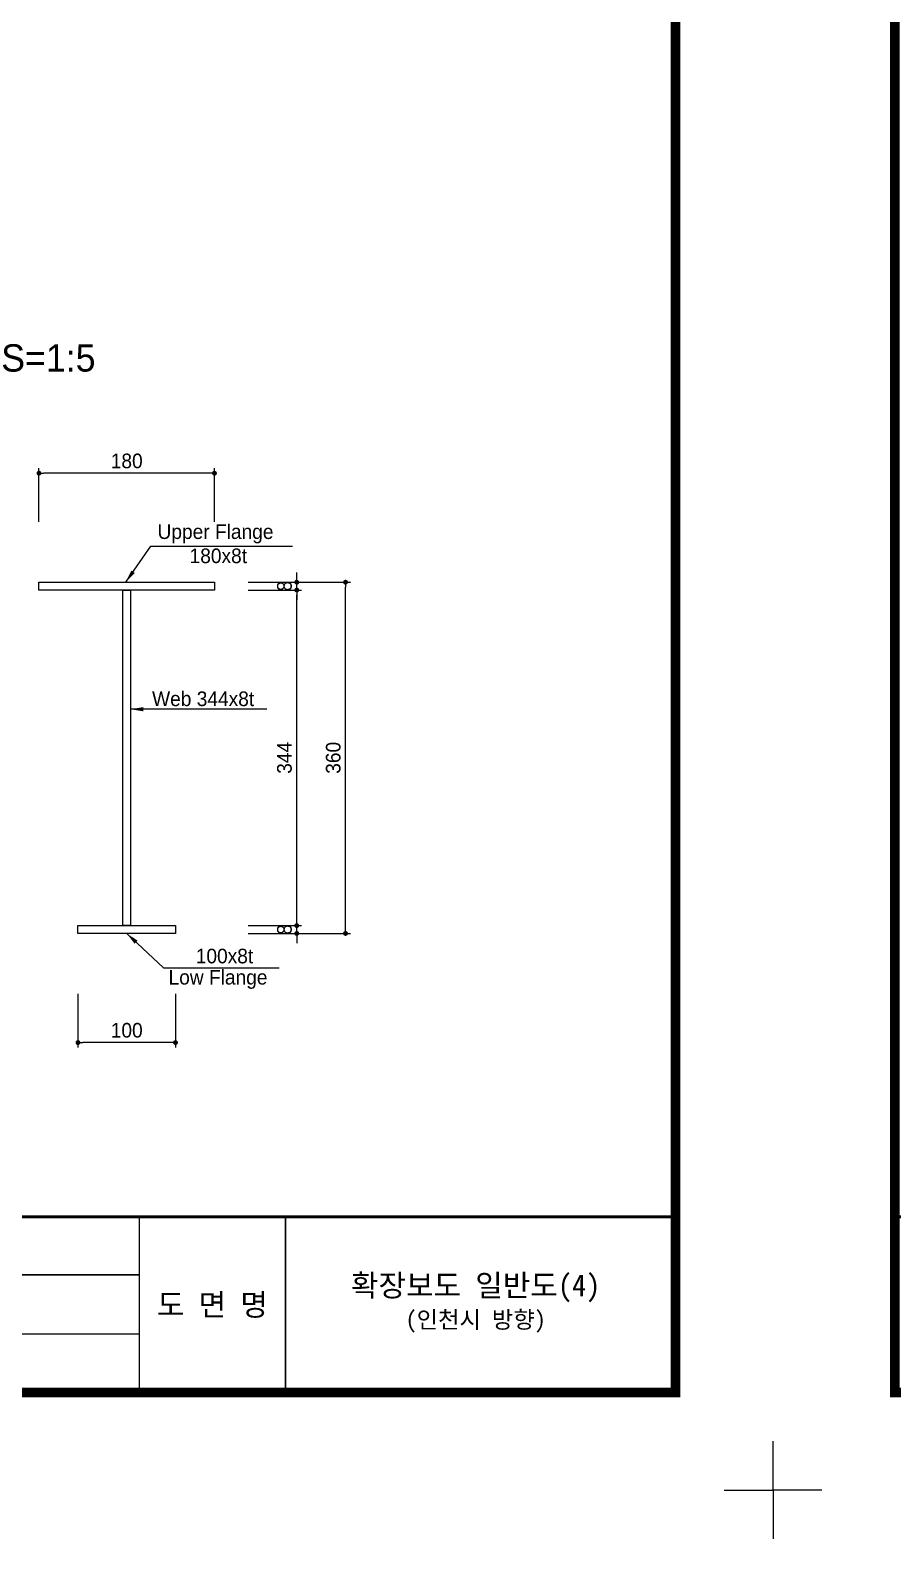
# Model space of a CAD drawing. Header units: millimetres. Extents: x 173610 to 224070, y -281283 to -269403.
# Drawn here: x 197316 to 199085, y -275443 to -272350 of the extents above; entities that cross this region are included whole.
import ezdxf
from ezdxf.enums import TextEntityAlignment as Align

# ---------------------------------------------------------------- set-up
doc = ezdxf.new("R2010")
doc.units = ezdxf.units.MM
for name, color, linetype in [('$.치수선-본선', 140, 'Continuous'), ('CX-BORD', 3, 'Continuous'), ('CX-BORD-LIN1', 4, 'Continuous'), ('CX-BORD-LIN2', 3, 'Continuous'), ('CX-BORD-TEX1', 7, 'Continuous'), ('CX-BORD-TEX2', 6, 'Continuous'), ('CX-BORD-TEX3', 4, 'Continuous'), ('CX-MISC', 2, 'Continuous'), ('CZ-TEX1', 6, 'Continuous'), ('DIM01', 1, 'Continuous'), ('DIML', 1, 'Continuous'), ('TEXT02', 6, 'Continuous'), ('난간기초', 4, 'Continuous')]:
    doc.layers.add(name, color=color, linetype=linetype)
doc.styles.add('MLTMHTXT', font='Dotum_1.TTF')
doc.styles.add('TB_BTXT', font='H2GTRE_1.TTF')
doc.styles.add('TB_TEXT', font='')
doc.styles.add('TEXT', font='Dotum_1.TTF')
doc.styles.add('돋움', font='Dotum_1.TTF')
doc.styles.get('TB_TEXT').set_extended_font_data('DotumChe')
doc.dimstyles.new('사본 일반도면_0100', dxfattribs={"dimtxt": 600, "dimasz": 200, "dimexe": 200, "dimexo": 0, "dimgap": 100, "dimtad": 1, "dimdec": 0, "dimlfac": 0.5, "dimzin": 0, "dimdsep": 46, "dimlunit": 6, "dimtxsty": 'TEXT', "dimblk": 'DOT', "dimcen": 0.09, "dimclrd": 1, "dimclre": 1, "dimclrt": 7, "dimadec": 8, "dimazin": 0, "dimtfac": 1, "dimtdec": 0, "dimtix": 1, "dimtmove": 2, "dimatfit": 3, "dimldrblk": 'DOT', "dimfxl": 200, "dimfrac": 2, "dimtolj": 1, "dimtzin": 0, "dimarcsym": 0})

# ---------------------------------------------------------------- blocks, each defined once
blk = doc.blocks.new('_Dot')
at = {"layer": 'DIML', "color": 140, "linetype": 'Continuous'}
blk.add_line((0, 0), (-1, 0), dxfattribs=at)
at = {"layer": 'DIML', "color": 140, "linetype": 'Continuous', "const_width": 0.5}
blk.add_lwpolyline([(-0.25, 0, 1), (0.25, 0, 1)], format="xyb", close=True, dxfattribs=at)
blk = doc.blocks.new('*D86')
at = {"layer": '$.치수선-본선', "color": 140, "lineweight": -2}
for p, q in [((197413.9, -274325.7), (197413.9, -274435.7)), ((197613.9, -274325.7), (197613.9, -274435.7)), ((197603.9, -274425.7), (197423.9, -274425.7))]:
    blk.add_line(p, q, dxfattribs=at)
at = {"layer": 'Defpoints', "color": 0}
for p in [(197413.9, -274325.7), (197613.9, -274325.7), (197413.9, -274425.7)]:
    blk.add_point(p, dxfattribs=at)
at = {"layer": '$.치수선-본선', "color": 140, "lineweight": -2, "xscale": 10, "yscale": 10, "zscale": 10, "rotation": 180}
blk.add_blockref('_Dot', (197413.9, -274425.7), dxfattribs=at)
at = {"layer": '$.치수선-본선', "color": 140, "lineweight": -2, "xscale": 10, "yscale": 10, "zscale": 10}
blk.add_blockref('_Dot', (197613.9, -274425.7), dxfattribs=at)
at = {"layer": '$.치수선-본선', "color": 140, "insert": (197513.9, -274400.6), "char_height": 30, "attachment_point": 5, "style": 'TEXT'}
blk.add_mtext('\\A1;100', dxfattribs=at)
blk = doc.blocks.new('*D87')
at = {"layer": '$.치수선-본선', "color": 140, "lineweight": -2}
for p, q in [((197862.7, -273471.9), (197862.7, -273461.9)), ((197762.7, -273481.9), (197872.7, -273481.9)), ((197762.7, -273497.9), (197872.7, -273497.9)), ((197862.7, -273497.9), (197862.7, -273481.9)), ((197862.7, -273507.9), (197862.7, -273517.9))]:
    blk.add_line(p, q, dxfattribs=at)
at = {"layer": 'Defpoints', "color": 0}
for p in [(197762.7, -273481.9), (197762.7, -273497.9), (197862.7, -273481.9)]:
    blk.add_point(p, dxfattribs=at)
at = {"layer": '$.치수선-본선', "color": 140, "lineweight": -2, "xscale": 10, "yscale": 10, "zscale": 10}
for p, rotation in [((197862.7, -273481.9), 270), ((197862.7, -273497.9), 90)]:
    blk.add_blockref('_Dot', p, dxfattribs=dict(at, rotation=rotation))
at = {"layer": '$.치수선-본선', "color": 140, "insert": (197837.6, -273489.9), "char_height": 30, "attachment_point": 5, "rotation": 90, "style": 'TEXT'}
blk.add_mtext('\\A1;8', dxfattribs=at)
blk = doc.blocks.new('*D88')
at = {"layer": '$.치수선-본선', "color": 140, "lineweight": -2}
for p, q in [((197862.7, -273481.9), (197972.7, -273481.9)), ((197962.7, -274191.9), (197962.7, -273491.9)), ((197862.7, -274201.9), (197972.7, -274201.9))]:
    blk.add_line(p, q, dxfattribs=at)
at = {"layer": 'Defpoints', "color": 0}
for p in [(197862.7, -273481.9), (197962.7, -273481.9), (197862.7, -274201.9)]:
    blk.add_point(p, dxfattribs=at)
at = {"layer": '$.치수선-본선', "color": 140, "lineweight": -2, "xscale": 10, "yscale": 10, "zscale": 10}
for p, rotation in [((197962.7, -273481.9), 90), ((197962.7, -274201.9), 270)]:
    blk.add_blockref('_Dot', p, dxfattribs=dict(at, rotation=rotation))
at = {"layer": '$.치수선-본선', "color": 140, "insert": (197937.6, -273841.9), "char_height": 30, "attachment_point": 5, "rotation": 90, "style": 'TEXT'}
blk.add_mtext('\\A1;360', dxfattribs=at)
blk = doc.blocks.new('*D89')
at = {"layer": '$.치수선-본선', "color": 140, "lineweight": -2}
for p, q in [((197762.7, -273497.9), (197872.7, -273497.9)), ((197862.7, -274175.9), (197862.7, -273507.9)), ((197762.7, -274185.9), (197872.7, -274185.9))]:
    blk.add_line(p, q, dxfattribs=at)
at = {"layer": 'Defpoints', "color": 0}
for p in [(197762.7, -273497.9), (197862.7, -273497.9), (197762.7, -274185.9)]:
    blk.add_point(p, dxfattribs=at)
at = {"layer": '$.치수선-본선', "color": 140, "lineweight": -2, "xscale": 10, "yscale": 10, "zscale": 10}
for p, rotation in [((197862.7, -273497.9), 90), ((197862.7, -274185.9), 270)]:
    blk.add_blockref('_Dot', p, dxfattribs=dict(at, rotation=rotation))
at = {"layer": '$.치수선-본선', "color": 140, "insert": (197837.6, -273841.9), "char_height": 30, "attachment_point": 5, "rotation": 90, "style": 'TEXT'}
blk.add_mtext('\\A1;344', dxfattribs=at)
blk = doc.blocks.new('*D90')
at = {"layer": '$.치수선-본선', "color": 140, "lineweight": -2}
for p, q in [((197862.7, -274175.9), (197862.7, -274165.9)), ((197762.7, -274185.9), (197872.7, -274185.9)), ((197762.7, -274201.9), (197872.7, -274201.9)), ((197862.7, -274201.9), (197862.7, -274185.9)), ((197862.7, -274211.9), (197862.7, -274221.9))]:
    blk.add_line(p, q, dxfattribs=at)
at = {"layer": 'Defpoints', "color": 0}
for p in [(197762.7, -274185.9), (197762.7, -274201.9), (197862.7, -274185.9)]:
    blk.add_point(p, dxfattribs=at)
at = {"layer": '$.치수선-본선', "color": 140, "lineweight": -2, "xscale": 10, "yscale": 10, "zscale": 10}
for p, rotation in [((197862.7, -274185.9), 270), ((197862.7, -274201.9), 90)]:
    blk.add_blockref('_Dot', p, dxfattribs=dict(at, rotation=rotation))
at = {"layer": '$.치수선-본선', "color": 140, "insert": (197837.6, -274193.9), "char_height": 30, "attachment_point": 5, "rotation": 90, "style": 'TEXT'}
blk.add_mtext('\\A1;8', dxfattribs=at)
blk = doc.blocks.new('*D91')
at = {"layer": '$.치수선-본선', "color": 140, "lineweight": -2}
for p, q in [((197333.9, -273358.4), (197333.9, -273248.4)), ((197693.9, -273358.4), (197693.9, -273248.4)), ((197683.9, -273258.4), (197343.9, -273258.4))]:
    blk.add_line(p, q, dxfattribs=at)
at = {"layer": 'Defpoints', "color": 0}
for p in [(197333.9, -273258.4), (197333.9, -273358.4), (197693.9, -273358.4)]:
    blk.add_point(p, dxfattribs=at)
at = {"layer": '$.치수선-본선', "color": 140, "lineweight": -2, "xscale": 10, "yscale": 10, "zscale": 10, "rotation": 180}
blk.add_blockref('_Dot', (197333.9, -273258.4), dxfattribs=at)
at = {"layer": '$.치수선-본선', "color": 140, "lineweight": -2, "xscale": 10, "yscale": 10, "zscale": 10}
blk.add_blockref('_Dot', (197693.9, -273258.4), dxfattribs=at)
at = {"layer": '$.치수선-본선', "color": 140, "insert": (197513.9, -273233.4), "char_height": 30, "attachment_point": 5, "style": 'TEXT'}
blk.add_mtext('\\A1;180', dxfattribs=at)
blk = doc.blocks.new('CXBLKA1')
at = {"layer": 'CX-BORD-LIN1', "const_width": 2}
blk.add_lwpolyline([(821, 20), (25, 20), (25, 574), (821, 574)], close=True, dxfattribs=at)
at = {"layer": 'CX-BORD-LIN1', "const_width": 0.6}
blk.add_lwpolyline([(821, 56), (25, 56)], dxfattribs=at)
at = {"layer": 'CX-BORD-LIN2', "const_width": 0.3}
for points in [[(711, 20), (711, 56)], [(741, 20), (741, 56)], [(711, 44.11), (611, 44.11)], [(711, 32), (611, 32)]]:
    blk.add_lwpolyline(points, dxfattribs=at)
at = {"layer": 'CX-MISC'}
for points in [[(831, 594), (841, 594), (841, 594), (841, 594), (841, 594), (841, 594), (841, 584)], [(10, 0), (0, 0), (0, 0), (0, 0), (0, 0), (0, 0), (0, 10)], [(831, 0), (841, 0), (841, 0), (841, 0), (841, 0), (841, 0), (841, 10)]]:
    blk.add_lwpolyline(points, dxfattribs=at)
at = {"layer": 'CX-BORD-TEX1', "style": 'TB_BTXT'}
blk.add_attdef('UD_TITLE', text='', height=10, dxfattribs=at).set_placement((423, 553), align=Align.MIDDLE_CENTER)
at = {"layer": 'CX-BORD-TEX1', "style": 'MLTMHTXT', "width": 0.8, "flags": 4}
blk.add_attdef('EI_NAME', (69.69, 43.65), '', height=6, dxfattribs=at)
at = {"layer": 'CX-BORD-TEX1', "style": 'TB_BTXT', "flags": 4}
blk.add_attdef('CI_NAME', text='', height=5, dxfattribs=at).set_placement((85, 28), align=Align.MIDDLE_CENTER)
at = {"layer": 'CX-BORD-TEX2', "style": 'TB_BTXT'}
blk.add_attdef('PI_CNAME', text='', height=5, dxfattribs=at).set_placement((40, 552), align=Align.BOTTOM_LEFT)
blk.add_attdef('UD_SUBTITLE', text='', height=7, dxfattribs=at).set_placement((423, 538), align=Align.MIDDLE_CENTER)
at = {"layer": 'CX-BORD-TEX3', "style": 'TB_TEXT'}
blk.add_text('도 면 명', height=4.5, dxfattribs=at).set_placement((726, 38), align=Align.MIDDLE_CENTER)
at = {"layer": 'CX-BORD-TEX3', "style": 'TB_BTXT'}
blk.add_attdef('UD_CDNAME', text='', height=4, dxfattribs=at).set_placement((42, 544), align=Align.BOTTOM_LEFT)
at = {"layer": 'CX-BORD-TEX3', "style": 'TB_TEXT'}
for tag, height, p in [('DC_RNUM4', 3, (320, 52)), ('DC_RDATE4', 3.5, (353, 52.5)), ('DC_RAPP4', 3.5, (510, 52.5)), ('DC_RCHK4', 3.5, (550, 52.5)), ('DC_RDGN4', 3.5, (590, 52.5)), ('PI_TITLE', 4.5, (243, 50)), ('UD_CDIST', 4.5, (676, 50)), ('DC_RNUM3', 3, (320, 45)), ('DC_RDATE3', 3.5, (353, 45.4)), ('DC_RAPP3', 3.5, (510, 45.4)), ('DC_RCHK3', 3.5, (550, 45.4)), ('DC_RDGN3', 3.5, (590, 45.4)), ('FI_NAME', 4.5, (781, 44.87)), ('PI_CDNAME', 4.5, (243, 38)), ('DC_RDATE2', 3.5, (353, 38.5)), ('DC_RAPP2', 3.5, (510, 38.5)), ('DC_RCHK2', 3.5, (550, 38.5)), ('DC_RDGN2', 3.5, (590, 38.5)), ('DA_HSCALE', 4.5, (658.5, 38)), ('DA_VSCALE', 4.5, (693, 38)), ('DC_RNUM2', 3, (320, 38)), ('DI_TITLE', 4.5, (781, 37.87)), ('DC_RNUM1', 3, (320, 31)), ('DC_RDATE1', 3.5, (353, 31.5)), ('DC_RAPP1', 3.5, (510, 31.5)), ('DC_RCHK1', 3.5, (550, 31.5)), ('DC_RDGN1', 3.5, (590, 31.5)), ('DI_SUBTITLE', 3.5, (781, 30.87)), ('PA_CCLASS', 4.5, (204, 26.5)), ('PI_STAGE', 4.5, (283, 26.5)), ('DI_DRWNO', 4.5, (676, 26.5))]:
    blk.add_attdef(tag, text='', height=height, dxfattribs=at).set_placement(p, align=Align.MIDDLE_CENTER)
for tag, p in [('DC_RDES4', (377, 52.5)), ('DC_RDES3', (377, 45.4)), ('DC_RDES2', (377, 38.5)), ('DC_RDES1', (377, 31.5))]:
    blk.add_attdef(tag, text='', height=3.5, dxfattribs=at).set_placement(p, align=Align.MIDDLE_LEFT)
at = {"layer": 'CX-BORD-TEX3', "style": 'TB_TEXT', "flags": 1}
for tag, p in [('PI_ID', (24, 16)), ('PI_CCODE', (31, 16)), ('PA_DSDATE', (47, 16)), ('PA_DEDATE', (64, 16)), ('PA_CSDATE', (81, 16)), ('PA_CEDATE', (98, 16)), ('PA_CFDATE', (114, 16)), ('EI_ENAME', (132, 16)), ('EI_DEPT', (146, 16)), ('EI_PERSON', (158, 16)), ('EI_EMAIL', (174, 16)), ('CI_CATEG', (189, 16)), ('CI_ROLE', (204, 16)), ('CI_ONAME', (216, 16)), ('CI_ADDR', (232, 16)), ('CI_TEL', (246, 16)), ('CI_FAX', (257, 16)), ('CI_HPADDR', (270, 16)), ('CI_CODE', (287, 16)), ('CI_DEPT', (300, 16)), ('CI_PERSON', (312, 16)), ('CI_EMAIL', (329, 16)), ('CI_PROLE', (342, 16)), ('DI_MANCODE', (357, 16)), ('DI_CATEG', (377, 16)), ('DI_LDATE', (392, 16)), ('DI_PCLASS', (407, 16)), ('DI_MMCLASS', (424, 16)), ('DI_MSCLASS', (443, 16)), ('DI_ECLASS', (462, 16)), ('DI_FNAME', (478, 16)), ('DC_ONAME', (493, 16)), ('DC_NNAME', (510, 16)), ('FI_CODE', (529, 16)), ('FI_CLASS', (545, 16)), ('FI_ICODE1', (563, 16)), ('FI_ICODE2', (581, 16)), ('------------', (597, 16))]:
    blk.add_attdef(tag, p, '', height=2, dxfattribs=at)

msp = doc.modelspace()

# ---------------------------------------------------------------- linework, layer by layer
at = {"layer": 'DIM01'}
for p, q in [((197511.801, -273481.9498), (197563.6993, -273408.1938)), ((197563.6993, -273408.1938), (197853.6653, -273408.1938)), ((197801.6198, -273742.2935), (197521.8898, -273742.2935)), ((197513.8898, -274201.9498), (197589.4074, -274272.1291)), ((197589.4074, -274272.1291), (197826.9302, -274272.1291))]:
    msp.add_line(p, q, dxfattribs=at)
at = {"layer": 'DIM01', "extrusion": (0, 0, -1)}
for points in [[(-197523.3289, -273457.9642), (-197511.801, -273481.9498), (-197530.4849, -273462.9995)], [(-197548.1398, -273746.6685), (-197521.8898, -273742.2935), (-197548.1398, -273737.9185)], [(-197530.1403, -274223.024), (-197513.8898, -274201.9498), (-197536.0967, -274216.6145)]]:
    msp.add_solid(points, dxfattribs=at)
at = {"layer": '난간기초'}
for points in [[(197333.8898, -273481.9498), (197693.8898, -273481.9498), (197693.8898, -273497.9498), (197333.8898, -273497.9498)], [(197505.8898, -273497.9498), (197521.8898, -273497.9498), (197521.8898, -274185.9498), (197505.8898, -274185.9498)], [(197413.8898, -274185.9498), (197613.8898, -274185.9498), (197613.8898, -274201.9498), (197413.8898, -274201.9498)]]:
    msp.add_lwpolyline(points, close=True, dxfattribs=at)

# ---------------------------------------------------------------- block references
at = {"layer": 'CX-BORD'}
ref = msp.add_blockref('CXBLKA1', (190429.6593, -275343.0251), dxfattribs=dict(at, xscale=10, yscale=10, zscale=10))
ref.add_attrib('DI_TITLE', '확장보도 일반도(4)', dxfattribs={"layer": 'CX-BORD-TEX3', "height": 45, "style": 'TB_TEXT'}).set_placement((198229.6593, -274923.5251), align=Align.MIDDLE_CENTER)
ref.add_attrib('DI_SUBTITLE', '(인천시 방향)', dxfattribs={"layer": 'CX-BORD-TEX3', "height": 35, "style": 'TB_TEXT'}).set_placement((198229.6593, -274993.5251), align=Align.MIDDLE_CENTER)
at = {"layer": 'CX-BORD', "xscale": 10, "yscale": 10, "zscale": 10}
for p in [(198839.6593, -275343.0251), (190429.6593, -281283.0251)]:
    msp.add_blockref('CXBLKA1', p, dxfattribs=at)

# ---------------------------------------------------------------- texts
at = {"layer": 'CZ-TEX1', "style": 'TB_BTXT'}
msp.add_text('S=1:5', height=56, dxfattribs=at).set_placement((197353.1852, -273050.0804), align=Align.CENTER)
at = {"layer": 'TEXT02', "color": 7, "style": '돋움'}
for s, p in [('Upper Flange', (197577.1308, -273393.2833)), ('180x8t', (197642.8561, -273442.7678)), ('Web 344x8t', (197565.896, -273735.8733)), ('100x8t', (197655.5153, -274263.2389)), ('Low Flange', (197599.6987, -274306.7127))]:
    msp.add_text(s, height=30, dxfattribs=at).set_placement(p)

# ---------------------------------------------------------------- dimensions: what is measured, and where the dimension line sits
at = {"layer": '$.치수선-본선', "color": 140}
for base, p1, p2, angle, picture, middle in [((197333.8898, -273258.4195), (197693.8898, -273358.4195), (197333.8898, -273358.4195), 180, '*D91', (197513.8898, -273233.3992)), ((197862.6667, -273481.9498), (197762.6667, -273497.9498), (197762.6667, -273481.9498), 90, '*D87', (197837.6463, -273489.9498)), ((197862.6667, -273497.9498), (197762.6667, -274185.9497), (197762.6667, -273497.9498), 90, '*D89', (197837.6463, -273841.9498)), ((197962.6667, -273481.9498), (197862.6667, -274201.9497), (197862.6667, -273481.9498), 90, '*D88', (197937.6463, -273841.9498)), ((197862.6667, -274185.9497), (197762.6667, -274201.9497), (197762.6667, -274185.9497), 90, '*D90', (197837.6463, -274193.9497)), ((197413.8898, -274425.6661), (197613.8898, -274325.6661), (197413.8898, -274325.6661), 180, '*D86', (197513.8898, -274400.6457))]:
    dim = msp.add_linear_dim(base=base, p1=p1, p2=p2, angle=angle, dimstyle='사본 일반도면_0100', override={"dimscale": 0.05, "dimgap": 200, "dimclrd": 140, "dimclre": 140, "dimclrt": 140}, dxfattribs=at)
    dim.commit()
    dim.dimension.update_dxf_attribs({"geometry": picture, "text_midpoint": middle})

doc.saveas('drawing.dxf')
